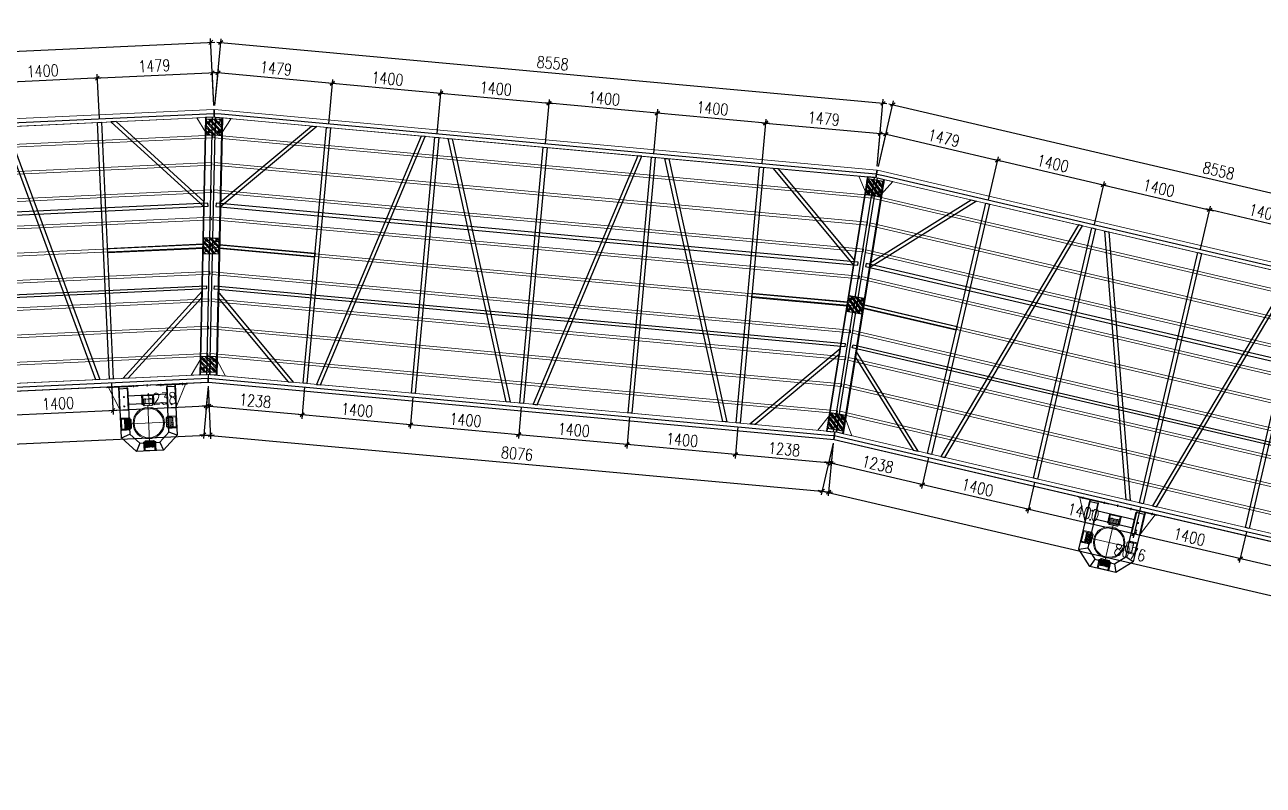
# Model space of a CAD drawing. Extents: x 15372 to 116961, y 24572 to 128109.
# Drawn here: x 58735 to 74675, y 94489 to 104269 of the extents above; entities that cross this region are included whole.
import ezdxf

# ---------------------------------------------------------------- set-up
doc = ezdxf.new("R2010")
doc.units = 0
doc.header["$LTSCALE"] = 1000
doc.header["$MEASUREMENT"] = 0
for name, pattern in [('CENTER', [2, 1.25, -0.25, 0.25, -0.25]), ('DASHED', [0.75, 0.5, -0.25]), ('HIDDEN', [0.375, 0.25, -0.125])]:
    doc.linetypes.add(name, pattern=pattern)
for name, color, linetype in [('主框型材', 4, 'Continuous'), ('卡槽', 242, 'Continuous'), ('标注', 9, 'Continuous'), ('连接端梁', 130, 'Continuous'), ('铝横梁', 220, 'Continuous')]:
    doc.layers.add(name, color=color, linetype=linetype)
for name, color, linetype, lineweight in [('加强板', 140, 'Continuous', 18), ('导框型材', 2, 'Continuous', 18), ('虚线', 8, 'Continuous', 0), ('轮子座', 7, 'Continuous', 9), ('铝主梁', 3, 'Continuous', 9), ('铝龙骨', 7, 'Continuous', 9)]:
    doc.layers.add(name, color=color, linetype=linetype, lineweight=lineweight)
doc.styles.add('HZTXT', font='txtw.shx', dxfattribs={"width": 0.8, "bigfont": 'hztxtw.shx'})
doc.dimstyles.new('DIM-50', dxfattribs={"dimscale": 50, "dimtxt": 3, "dimasz": 1, "dimexe": 1, "dimexo": 1, "dimgap": 1, "dimtad": 1, "dimdec": 1, "dimdsep": 46, "dimtxsty": 'HZTXT', "dimblk": 'OBLIQUE', "dimblk1": 'ARCHTICK', "dimblk2": 'OBLIQUE', "dimcen": 0, "dimdle": 1, "dimclrd": 9, "dimclre": 9, "dimclrt": 2, "dimadec": 1, "dimazin": 0, "dimtfac": 1, "dimtdec": 1, "dimtix": 1, "dimtmove": 2, "dimatfit": 3, "dimldrblk": 'OBLIQUE', "dimfxl": 15, "dimtolj": 1, "dimtzin": 0, "dimarcsym": 1})
pattern_1 = [(0, (1212.185, -561.11), (6.35, 12.7), [0, -12.7])]

# ---------------------------------------------------------------- blocks, each defined once
blk = doc.blocks.new('_Oblique')
at = {"color": 0, "linetype": 'ByBlock', "lineweight": -2}
blk.add_line((-0.5, -0.5), (0.5, 0.5), dxfattribs=at)
blk = doc.blocks.new('*D701')
at = {"layer": 'Defpoints', "color": 0, "transparency": 16777216}
for p in [(54684, 72100), (54684, 71530), (56084, 71530)]:
    blk.add_point(p, dxfattribs=at)
at = {"layer": '标注', "color": 9, "lineweight": -2, "transparency": 16777216}
for p, q in [((56134, 72100), (54634, 72100)), ((54684, 71580), (54684, 72150)), ((56084, 71580), (56084, 72150))]:
    blk.add_line(p, q, dxfattribs=at)
at = {"layer": '标注', "color": 9, "lineweight": -2, "transparency": 16777216, "xscale": 50, "yscale": 50, "zscale": 50, "rotation": 180}
blk.add_blockref('_Oblique', (54684, 72100), dxfattribs=at)
at = {"layer": '标注', "color": 9, "lineweight": -2, "transparency": 16777216, "xscale": 50, "yscale": 50, "zscale": 50}
blk.add_blockref('_Oblique', (56084, 72100), dxfattribs=at)
at = {"layer": '标注', "color": 2, "transparency": 16777216, "insert": (55384, 72225), "char_height": 150, "attachment_point": 5, "style": 'HZTXT'}
blk.add_mtext('\\A1;1400', dxfattribs=at)
blk = doc.blocks.new('_ArchTick')
at = {"color": 0, "linetype": 'ByBlock', "const_width": 0.4}
blk.add_lwpolyline([(-0.5, -0.5), (0.5, 0.5)], dxfattribs=at)
blk = doc.blocks.new('*D702')
at = {"layer": 'Defpoints', "color": 0, "transparency": 16777216}
for p in [(53284, 72100), (53284, 71530), (54684, 71530)]:
    blk.add_point(p, dxfattribs=at)
at = {"layer": '标注', "color": 9, "lineweight": -2, "transparency": 16777216}
for p, q in [((54734, 72100), (53234, 72100)), ((53284, 71580), (53284, 72150)), ((54684, 71580), (54684, 72150))]:
    blk.add_line(p, q, dxfattribs=at)
at = {"layer": '标注', "color": 9, "lineweight": -2, "transparency": 16777216, "xscale": 50, "yscale": 50, "zscale": 50, "rotation": 180}
blk.add_blockref('_Oblique', (53284, 72100), dxfattribs=at)
at = {"layer": '标注', "color": 9, "lineweight": -2, "transparency": 16777216, "xscale": 50, "yscale": 50, "zscale": 50}
blk.add_blockref('_Oblique', (54684, 72100), dxfattribs=at)
at = {"layer": '标注', "color": 2, "transparency": 16777216, "insert": (53984, 72225), "char_height": 150, "attachment_point": 5, "style": 'HZTXT'}
blk.add_mtext('\\A1;1400', dxfattribs=at)
blk = doc.blocks.new('*D703')
at = {"layer": 'Defpoints', "color": 0, "transparency": 16777216}
for p in [(57563, 72492), (49005, 71628), (57563, 71628)]:
    blk.add_point(p, dxfattribs=at)
at = {"layer": '标注', "color": 9, "lineweight": -2, "transparency": 16777216}
for p, q in [((49005, 71678), (49005, 72542)), ((57563, 71678), (57563, 72542)), ((48955, 72492), (57613, 72492))]:
    blk.add_line(p, q, dxfattribs=at)
at = {"layer": '标注', "color": 9, "lineweight": -2, "transparency": 16777216, "xscale": 50, "yscale": 50, "zscale": 50, "rotation": 180}
blk.add_blockref('_Oblique', (49005, 72492), dxfattribs=at)
at = {"layer": '标注', "color": 9, "lineweight": -2, "transparency": 16777216, "xscale": 50, "yscale": 50, "zscale": 50}
blk.add_blockref('_Oblique', (57563, 72492), dxfattribs=at)
at = {"layer": '标注', "color": 2, "transparency": 16777216, "insert": (53284, 72617), "char_height": 150, "attachment_point": 5, "style": 'HZTXT'}
blk.add_mtext('\\A1;8558', dxfattribs=at)
blk = doc.blocks.new('*D704')
at = {"layer": 'Defpoints', "color": 0, "transparency": 16777216}
for p in [(57563, 72100), (57563, 71628), (56084, 71530)]:
    blk.add_point(p, dxfattribs=at)
at = {"layer": '标注', "color": 9, "lineweight": -2, "transparency": 16777216}
for p, q in [((56034, 72100), (57613, 72100)), ((56084, 71580), (56084, 72150)), ((57563, 71678), (57563, 72150))]:
    blk.add_line(p, q, dxfattribs=at)
at = {"layer": '标注', "color": 9, "lineweight": -2, "transparency": 16777216, "xscale": 50, "yscale": 50, "zscale": 50, "rotation": 180}
blk.add_blockref('_Oblique', (56084, 72100), dxfattribs=at)
at = {"layer": '标注', "color": 9, "lineweight": -2, "transparency": 16777216, "xscale": 50, "yscale": 50, "zscale": 50}
blk.add_blockref('_Oblique', (57563, 72100), dxfattribs=at)
at = {"layer": '标注', "color": 2, "transparency": 16777216, "insert": (56823, 72225), "char_height": 150, "attachment_point": 5, "style": 'HZTXT'}
blk.add_mtext('\\A1;1479', dxfattribs=at)
blk = doc.blocks.new('*D705')
at = {"layer": 'Defpoints', "color": 0, "transparency": 16777216}
for p in [(49246, 68128), (57322, 68128), (57322, 67449)]:
    blk.add_point(p, dxfattribs=at)
at = {"layer": '标注', "color": 9, "lineweight": -2, "transparency": 16777216}
for p, q in [((49246, 68078), (49246, 67399)), ((57322, 68078), (57322, 67399)), ((49196, 67449), (57372, 67449))]:
    blk.add_line(p, q, dxfattribs=at)
at = {"layer": '标注', "color": 9, "lineweight": -2, "transparency": 16777216, "xscale": 50, "yscale": 50, "zscale": 50}
for p, rotation in [((49246, 67449), 180.0003109579486), ((57322, 67449), 0.0003109579486354188)]:
    blk.add_blockref('_Oblique', p, dxfattribs=dict(at, rotation=rotation))
at = {"layer": '标注', "color": 2, "transparency": 16777216, "insert": (53284, 67574), "char_height": 150, "attachment_point": 5, "rotation": 0.0003, "style": 'HZTXT'}
blk.add_mtext('\\A1;8076', dxfattribs=at)
blk = doc.blocks.new('*D706')
at = {"layer": 'Defpoints', "color": 0, "transparency": 16777216}
for p in [(50484, 72100), (50484, 71530), (51884, 71530)]:
    blk.add_point(p, dxfattribs=at)
at = {"layer": '标注', "color": 9, "lineweight": -2, "transparency": 16777216}
for p, q in [((51934, 72100), (50434, 72100)), ((50484, 71580), (50484, 72150)), ((51884, 71580), (51884, 72150))]:
    blk.add_line(p, q, dxfattribs=at)
at = {"layer": '标注', "color": 9, "lineweight": -2, "transparency": 16777216, "xscale": 50, "yscale": 50, "zscale": 50, "rotation": 180}
blk.add_blockref('_Oblique', (50484, 72100), dxfattribs=at)
at = {"layer": '标注', "color": 9, "lineweight": -2, "transparency": 16777216, "xscale": 50, "yscale": 50, "zscale": 50}
blk.add_blockref('_Oblique', (51884, 72100), dxfattribs=at)
at = {"layer": '标注', "color": 2, "transparency": 16777216, "insert": (51184, 72225), "char_height": 150, "attachment_point": 5, "style": 'HZTXT'}
blk.add_mtext('\\A1;1400', dxfattribs=at)
blk = doc.blocks.new('*D707')
at = {"layer": 'Defpoints', "color": 0, "transparency": 16777216}
for p in [(49005, 72100), (49005, 71628), (50484, 71530)]:
    blk.add_point(p, dxfattribs=at)
at = {"layer": '标注', "color": 9, "lineweight": -2, "transparency": 16777216}
for p, q in [((50534, 72100), (48955, 72100)), ((49005, 71678), (49005, 72150)), ((50484, 71580), (50484, 72150))]:
    blk.add_line(p, q, dxfattribs=at)
at = {"layer": '标注', "color": 9, "lineweight": -2, "transparency": 16777216, "xscale": 50, "yscale": 50, "zscale": 50, "rotation": 180}
blk.add_blockref('_Oblique', (49005, 72100), dxfattribs=at)
at = {"layer": '标注', "color": 9, "lineweight": -2, "transparency": 16777216, "xscale": 50, "yscale": 50, "zscale": 50}
blk.add_blockref('_Oblique', (50484, 72100), dxfattribs=at)
at = {"layer": '标注', "color": 2, "transparency": 16777216, "insert": (49744, 72225), "char_height": 150, "attachment_point": 5, "style": 'HZTXT'}
blk.add_mtext('\\A1;1479', dxfattribs=at)
blk = doc.blocks.new('*D708')
at = {"layer": 'Defpoints', "color": 0, "transparency": 16777216}
for p in [(53284, 72100), (51884, 71530), (53284, 71530)]:
    blk.add_point(p, dxfattribs=at)
at = {"layer": '标注', "color": 9, "lineweight": -2, "transparency": 16777216}
for p, q in [((51834, 72100), (53334, 72100)), ((51884, 71580), (51884, 72150)), ((53284, 71580), (53284, 72150))]:
    blk.add_line(p, q, dxfattribs=at)
at = {"layer": '标注', "color": 9, "lineweight": -2, "transparency": 16777216, "xscale": 50, "yscale": 50, "zscale": 50, "rotation": 180}
blk.add_blockref('_Oblique', (51884, 72100), dxfattribs=at)
at = {"layer": '标注', "color": 9, "lineweight": -2, "transparency": 16777216, "xscale": 50, "yscale": 50, "zscale": 50}
blk.add_blockref('_Oblique', (53284, 72100), dxfattribs=at)
at = {"layer": '标注', "color": 2, "transparency": 16777216, "insert": (52584, 72225), "char_height": 150, "attachment_point": 5, "style": 'HZTXT'}
blk.add_mtext('\\A1;1400', dxfattribs=at)
blk = doc.blocks.new('*D709')
at = {"layer": 'Defpoints', "color": 0, "transparency": 16777216}
for p in [(56084, 68226), (57322, 68128), (56084, 67819)]:
    blk.add_point(p, dxfattribs=at)
at = {"layer": '标注', "color": 9, "lineweight": -2, "transparency": 16777216}
for p, q in [((56084, 68176), (56084, 67769)), ((57322, 68078), (57322, 67769)), ((57372, 67819), (56034, 67819))]:
    blk.add_line(p, q, dxfattribs=at)
at = {"layer": '标注', "color": 9, "lineweight": -2, "transparency": 16777216, "xscale": 50, "yscale": 50, "zscale": 50, "rotation": 180}
blk.add_blockref('_Oblique', (56084, 67819), dxfattribs=at)
at = {"layer": '标注', "color": 9, "lineweight": -2, "transparency": 16777216, "xscale": 50, "yscale": 50, "zscale": 50}
blk.add_blockref('_Oblique', (57322, 67819), dxfattribs=at)
at = {"layer": '标注', "color": 2, "transparency": 16777216, "insert": (56703, 67944), "char_height": 150, "attachment_point": 5, "style": 'HZTXT'}
blk.add_mtext('\\A1;1238', dxfattribs=at)
blk = doc.blocks.new('*D710')
at = {"layer": 'Defpoints', "color": 0, "transparency": 16777216}
for p in [(54684, 68226), (56084, 68226), (54684, 67819)]:
    blk.add_point(p, dxfattribs=at)
at = {"layer": '标注', "color": 9, "lineweight": -2, "transparency": 16777216}
for p, q in [((54684, 68176), (54684, 67769)), ((56084, 68176), (56084, 67769)), ((56134, 67819), (54634, 67819))]:
    blk.add_line(p, q, dxfattribs=at)
at = {"layer": '标注', "color": 9, "lineweight": -2, "transparency": 16777216, "xscale": 50, "yscale": 50, "zscale": 50, "rotation": 180}
blk.add_blockref('_Oblique', (54684, 67819), dxfattribs=at)
at = {"layer": '标注', "color": 9, "lineweight": -2, "transparency": 16777216, "xscale": 50, "yscale": 50, "zscale": 50}
blk.add_blockref('_Oblique', (56084, 67819), dxfattribs=at)
at = {"layer": '标注', "color": 2, "transparency": 16777216, "insert": (55384, 67944), "char_height": 150, "attachment_point": 5, "style": 'HZTXT'}
blk.add_mtext('\\A1;1400', dxfattribs=at)
blk = doc.blocks.new('*D711')
at = {"layer": 'Defpoints', "color": 0, "transparency": 16777216}
for p in [(53284, 68226), (54684, 68226), (53284, 67819)]:
    blk.add_point(p, dxfattribs=at)
at = {"layer": '标注', "color": 9, "lineweight": -2, "transparency": 16777216}
for p, q in [((53284, 68176), (53284, 67769)), ((54684, 68176), (54684, 67769)), ((54734, 67819), (53234, 67819))]:
    blk.add_line(p, q, dxfattribs=at)
at = {"layer": '标注', "color": 9, "lineweight": -2, "transparency": 16777216, "xscale": 50, "yscale": 50, "zscale": 50, "rotation": 180}
blk.add_blockref('_Oblique', (53284, 67819), dxfattribs=at)
at = {"layer": '标注', "color": 9, "lineweight": -2, "transparency": 16777216, "xscale": 50, "yscale": 50, "zscale": 50}
blk.add_blockref('_Oblique', (54684, 67819), dxfattribs=at)
at = {"layer": '标注', "color": 2, "transparency": 16777216, "insert": (53984, 67944), "char_height": 150, "attachment_point": 5, "style": 'HZTXT'}
blk.add_mtext('\\A1;1400', dxfattribs=at)
blk = doc.blocks.new('*D712')
at = {"layer": 'Defpoints', "color": 0, "transparency": 16777216}
for p in [(51884, 68226), (53284, 68226), (51884, 67819)]:
    blk.add_point(p, dxfattribs=at)
at = {"layer": '标注', "color": 9, "lineweight": -2, "transparency": 16777216}
for p, q in [((51884, 68176), (51884, 67769)), ((53284, 68176), (53284, 67769)), ((53334, 67819), (51834, 67819))]:
    blk.add_line(p, q, dxfattribs=at)
at = {"layer": '标注', "color": 9, "lineweight": -2, "transparency": 16777216, "xscale": 50, "yscale": 50, "zscale": 50, "rotation": 180}
blk.add_blockref('_Oblique', (51884, 67819), dxfattribs=at)
at = {"layer": '标注', "color": 9, "lineweight": -2, "transparency": 16777216, "xscale": 50, "yscale": 50, "zscale": 50}
blk.add_blockref('_Oblique', (53284, 67819), dxfattribs=at)
at = {"layer": '标注', "color": 2, "transparency": 16777216, "insert": (52584, 67944), "char_height": 150, "attachment_point": 5, "style": 'HZTXT'}
blk.add_mtext('\\A1;1400', dxfattribs=at)
blk = doc.blocks.new('*D713')
at = {"layer": 'Defpoints', "color": 0, "transparency": 16777216}
for p in [(50484, 68226), (51884, 68226), (50484, 67819)]:
    blk.add_point(p, dxfattribs=at)
at = {"layer": '标注', "color": 9, "lineweight": -2, "transparency": 16777216}
for p, q in [((50484, 68176), (50484, 67769)), ((51884, 68176), (51884, 67769)), ((51934, 67819), (50434, 67819))]:
    blk.add_line(p, q, dxfattribs=at)
at = {"layer": '标注', "color": 9, "lineweight": -2, "transparency": 16777216, "xscale": 50, "yscale": 50, "zscale": 50, "rotation": 180}
blk.add_blockref('_Oblique', (50484, 67819), dxfattribs=at)
at = {"layer": '标注', "color": 9, "lineweight": -2, "transparency": 16777216, "xscale": 50, "yscale": 50, "zscale": 50}
blk.add_blockref('_Oblique', (51884, 67819), dxfattribs=at)
at = {"layer": '标注', "color": 2, "transparency": 16777216, "insert": (51184, 67944), "char_height": 150, "attachment_point": 5, "style": 'HZTXT'}
blk.add_mtext('\\A1;1400', dxfattribs=at)
blk = doc.blocks.new('*D714')
at = {"layer": 'Defpoints', "color": 0, "transparency": 16777216}
for p in [(50484, 68226), (49246, 68128), (49246, 67819)]:
    blk.add_point(p, dxfattribs=at)
at = {"layer": '标注', "color": 9, "lineweight": -2, "transparency": 16777216}
for p, q in [((49246, 68078), (49246, 67769)), ((50484, 68176), (50484, 67769)), ((50534, 67819), (49196, 67819))]:
    blk.add_line(p, q, dxfattribs=at)
at = {"layer": '标注', "color": 9, "lineweight": -2, "transparency": 16777216, "xscale": 50, "yscale": 50, "zscale": 50, "rotation": 180}
blk.add_blockref('_Oblique', (49246, 67819), dxfattribs=at)
at = {"layer": '标注', "color": 9, "lineweight": -2, "transparency": 16777216, "xscale": 50, "yscale": 50, "zscale": 50}
blk.add_blockref('_Oblique', (50484, 67819), dxfattribs=at)
at = {"layer": '标注', "color": 2, "transparency": 16777216, "insert": (49865, 67944), "char_height": 150, "attachment_point": 5, "style": 'HZTXT'}
blk.add_mtext('\\A1;1238', dxfattribs=at)
blk = doc.blocks.new('橡胶块200x200x60')
h = blk.add_hatch()
h.set_pattern_fill('ANSI32', color=256, scale=10)
h.set_pattern_definition([(45, (0, 0), (-33.67596, 33.67596), []), (45, (22.45, 0), (-33.67596, 33.67596), [])])
h.paths.add_polyline_path([(25488, 88551), (25688, 88551), (25688, 88751), (25488, 88751)])
blk.add_lwpolyline([(25488, 88551), (25688, 88551), (25688, 88751), (25488, 88751)], close=True)
for points in [[(25513, 88716), (25533, 88716)], [(25523, 88726), (25523, 88706)], [(25663, 88716), (25643, 88716)], [(25653, 88726), (25653, 88706)], [(25513, 88586), (25533, 88586)], [(25523, 88576), (25523, 88596)], [(25663, 88586), (25643, 88586)], [(25653, 88576), (25653, 88596)]]:
    blk.add_lwpolyline(points)
for centre, radius in [((25523, 88716), 10), ((25523, 88716), 8), ((25653, 88716), 10), ((25653, 88716), 8), ((25523, 88586), 10), ((25523, 88586), 8), ((25653, 88586), 10), ((25653, 88586), 8)]:
    blk.add_circle(centre, radius)
blk = doc.blocks.new('*U608')
h = blk.add_hatch()
h.set_pattern_fill('DOTS', color=256, scale=8)
h.set_pattern_definition(pattern_1)
h.paths.add_polyline_path([(64, 50, 0.4142135624), (54, 60), (-11, 60, 0.4142135624), (-21, 50), (-21, -50, 0.4142135624), (-11, -60), (54, -60, 0.4142135624), (64, -50)])
at = {"layer": '导框型材', "color": 0, "linetype": 'Continuous'}
for p, q in [((-64, 63.508929), (-64, 75.5)), ((-64, 75.5), (-63.389317, 75.5)), ((-64, -63.50893), (-64, 63.508929)), ((-7.891644, 75.5), (-63.389317, 75.5)), ((-63.389317, 75.5), (-63.389317, 64.5)), ((-63.389317, 64.5), (-7.891644, 64.5)), ((-62, 77.5), (-6.502327, 77.5)), ((-62, 62.5), (-62, -62.5)), ((-6.502327, 62.5), (-62, 62.5)), ((-2.965328, 75.5), (-7.891644, 75.5)), ((-7.891644, 75.5), (-7.891644, 64.5)), ((-7.891644, 64.5), (-2.965328, 64.5)), ((-6.502327, 77.5), (-1.08338, 77.5)), ((-1.08338, 62.5), (-6.502327, 62.5)), ((47.5, 75.5), (-2.965328, 75.5)), ((-2.965328, 64.5), (-2.965328, 75.5)), ((47.5, 64.5), (-2.965328, 64.5)), ((-1.08338, 77.5), (45.5, 77.5)), ((45.5, 62.5), (-1.08338, 62.5)), ((31, 62.498484), (31, 60)), ((47.5, 64.5), (47.5, 75.5)), ((-64, -63.78066), (-64, -63.500287)), ((-64, -75.5), (-64, -63.78066)), ((-64, -75.5), (-63.389317, -75.5)), ((-63.389317, -64.5), (-63.389317, -75.5)), ((-7.891644, -64.5), (-63.389317, -64.5)), ((-63.389317, -75.5), (-7.891644, -75.5)), ((-62, -62.5), (-6.502327, -62.5)), ((-6.502327, -77.5), (-62, -77.5)), ((-2.965328, -64.5), (-7.891644, -64.5)), ((-7.891644, -75.5), (-7.891644, -64.5)), ((-7.891644, -75.5), (-2.965328, -75.5)), ((-6.502327, -62.5), (-1.08338, -62.5)), ((-1.08338, -77.5), (-6.502327, -77.5)), ((47.5, -64.5), (-2.965328, -64.5)), ((-2.965328, -64.5), (-2.965328, -75.5)), ((47.5, -75.5), (-2.965328, -75.5)), ((-1.08338, -62.5), (45.5, -62.5)), ((45.5, -77.5), (-1.08338, -77.5)), ((31, -60), (31, -62.498484)), ((47.5, -75.5), (47.5, -64.5))]:
    blk.add_line(p, q, dxfattribs=at)
at = {"layer": '导框型材', "color": 1, "linetype": 'CENTER', "ltscale": 0.28}
for p, q in [((-18.5, 35), (-14.5, 35)), ((-16.5, 37), (-16.5, 33)), ((-18.5, -35), (-14.5, -35)), ((-16.5, -37), (-16.5, -33))]:
    blk.add_line(p, q, dxfattribs=at)
at = {"layer": '导框型材', "color": 1, "linetype": 'CENTER', "ltscale": 0.404352}
for p, q in [((-18.5, 0), (-14.5, 0)), ((-16.5, -2), (-16.5, 2))]:
    blk.add_line(p, q, dxfattribs=at)
at = {"layer": '导框型材', "color": 1, "linetype": 'CENTER', "ltscale": 0.1}
for p, q in [((18.75, 70), (24.25, 70)), ((21.5, 67.25), (21.5, 72.75)), ((18.75, -70), (24.25, -70)), ((21.5, -72.75), (21.5, -67.25))]:
    blk.add_line(p, q, dxfattribs=at)
at = {"layer": '导框型材', "color": 0}
blk.add_lwpolyline([(-11, 60), (54, 60, -0.4142135624), (64, 50), (64, -50, -0.4142135624), (54, -60), (-11, -60, -0.4142135624), (-21, -50), (-21, 50, -0.4142135624)], format="xyb", close=True, dxfattribs=at)
for centre in [(21.5, 70), (21.5, -70)]:
    blk.add_circle(centre, 2.5, dxfattribs=at)
at = {"layer": '导框型材', "color": 0, "linetype": 'Continuous', "extrusion": (0, 0, -1)}
for centre, start, end in [((62, 75.5), 0, 90), ((62, 64.5), 270, 0), ((62, -64.5), 0, 90), ((62, -75.5), 270, 0)]:
    blk.add_arc(centre, 2, start, end, dxfattribs=at)
at = {"layer": '导框型材', "color": 0, "linetype": 'Continuous', "extrusion": (1.22461e-16, 0, -1)}
blk.add_arc((16.5, 35), 7, 310.0052008841, 49.9947991159, dxfattribs=at)
at = {"layer": '导框型材', "color": 0, "linetype": 'Continuous'}
for centre, radius, start, end in [((45.5, 75.5), 2, 0, 90), ((45.5, 64.5), 2, 270, 0), ((-16.5, -35), 7, 130.0052008841, 229.9947991159), ((45.5, -64.5), 2, 0, 90), ((45.5, -75.5), 2, 270, 0)]:
    blk.add_arc(centre, radius, start, end, dxfattribs=at)
for centre, major_axis, ratio, start_param, end_param in [((-62, 75.5), (0, 2), 0.694658, 0, 1.5707963268), ((-6.502327, 75.5), (0, -2), 0.694658, 3.1415926536, 4.7123889804), ((-6.502327, 64.5), (0, 2), 0.694658, 1.5707963268, 3.1415926536), ((-1.08338, 75.5), (0, -2), 0.940974, 3.1415926536, 4.7123889804), ((-1.08338, 64.5), (0, 2), 0.940974, 1.5707963268, 3.1415926536), ((-62, -75.5), (0, 2), 0.694658, 1.5707963268, 3.1415926536), ((-6.502327, -64.5), (0, 2), 0.694658, 0, 1.5707963268), ((-6.502327, -75.5), (0, 2), 0.694658, 1.5707963268, 3.1415926536), ((-1.08338, -64.5), (0, 2), 0.940974, 0, 1.5707963268), ((-1.08338, -75.5), (0, 2), 0.940974, 1.5707963268, 3.1415926536)]:
    blk.add_ellipse(centre, major_axis=major_axis, ratio=ratio, start_param=start_param, end_param=end_param, dxfattribs=at)
at = {"layer": '导框型材', "color": 0, "linetype": 'Continuous', "extrusion": (0, 0, -1)}
for centre, start_param, end_param in [((-62, 64.5), 0, 1.5707963268), ((-62, -64.5), 1.5707963268, 3.1415926536)]:
    blk.add_ellipse(centre, major_axis=(0, -2), ratio=0.694658, start_param=start_param, end_param=end_param, dxfattribs=at)
blk = doc.blocks.new('*U604')
at = {"layer": '轮子座', "color": 0, "linetype": 'ByBlock', "lineweight": -2, "transparency": 16777216}
blk.add_blockref('*U608', (0, 0), dxfattribs=at)
blk = doc.blocks.new('*U605')
h = blk.add_hatch()
h.set_pattern_fill('DOTS', color=256, scale=8)
h.set_pattern_definition(pattern_1)
h.paths.add_polyline_path([(64, 50, 0.4142135624), (54, 60), (-11, 60, 0.4142135624), (-21, 50), (-21, -50, 0.4142135624), (-11, -60), (54, -60, 0.4142135624), (64, -50)])
at = {"layer": '导框型材', "color": 0, "linetype": 'Continuous'}
for p, q in [((-64, 63.508929), (-64, 75.5)), ((-64, 75.5), (-63.389317, 75.5)), ((-64, -63.50893), (-64, 63.508929)), ((-7.891644, 75.5), (-63.389317, 75.5)), ((-63.389317, 75.5), (-63.389317, 64.5)), ((-63.389317, 64.5), (-7.891644, 64.5)), ((-62, 77.5), (-6.502327, 77.5)), ((-62, 62.5), (-62, -62.5)), ((-6.502327, 62.5), (-62, 62.5)), ((-2.965328, 75.5), (-7.891644, 75.5)), ((-7.891644, 75.5), (-7.891644, 64.5)), ((-7.891644, 64.5), (-2.965328, 64.5)), ((-6.502327, 77.5), (-1.08338, 77.5)), ((-1.08338, 62.5), (-6.502327, 62.5)), ((47.5, 75.5), (-2.965328, 75.5)), ((-2.965328, 64.5), (-2.965328, 75.5)), ((47.5, 64.5), (-2.965328, 64.5)), ((-1.08338, 77.5), (45.5, 77.5)), ((45.5, 62.5), (-1.08338, 62.5)), ((31, 62.498484), (31, 60)), ((47.5, 64.5), (47.5, 75.5)), ((-64, -63.78066), (-64, -63.500287)), ((-64, -75.5), (-64, -63.78066)), ((-64, -75.5), (-63.389317, -75.5)), ((-63.389317, -64.5), (-63.389317, -75.5)), ((-7.891644, -64.5), (-63.389317, -64.5)), ((-63.389317, -75.5), (-7.891644, -75.5)), ((-62, -62.5), (-6.502327, -62.5)), ((-6.502327, -77.5), (-62, -77.5)), ((-2.965328, -64.5), (-7.891644, -64.5)), ((-7.891644, -75.5), (-7.891644, -64.5)), ((-7.891644, -75.5), (-2.965328, -75.5)), ((-6.502327, -62.5), (-1.08338, -62.5)), ((-1.08338, -77.5), (-6.502327, -77.5)), ((47.5, -64.5), (-2.965328, -64.5)), ((-2.965328, -64.5), (-2.965328, -75.5)), ((47.5, -75.5), (-2.965328, -75.5)), ((-1.08338, -62.5), (45.5, -62.5)), ((45.5, -77.5), (-1.08338, -77.5)), ((31, -60), (31, -62.498484)), ((47.5, -75.5), (47.5, -64.5))]:
    blk.add_line(p, q, dxfattribs=at)
at = {"layer": '导框型材', "color": 1, "linetype": 'CENTER', "ltscale": 0.28}
for p, q in [((-18.5, 35), (-14.5, 35)), ((-16.5, 37), (-16.5, 33)), ((-18.5, -35), (-14.5, -35)), ((-16.5, -37), (-16.5, -33))]:
    blk.add_line(p, q, dxfattribs=at)
at = {"layer": '导框型材', "color": 1, "linetype": 'CENTER', "ltscale": 0.404352}
for p, q in [((-18.5, 0), (-14.5, 0)), ((-16.5, -2), (-16.5, 2))]:
    blk.add_line(p, q, dxfattribs=at)
at = {"layer": '导框型材', "color": 1, "linetype": 'CENTER', "ltscale": 0.1}
for p, q in [((18.75, 70), (24.25, 70)), ((21.5, 67.25), (21.5, 72.75)), ((18.75, -70), (24.25, -70)), ((21.5, -72.75), (21.5, -67.25))]:
    blk.add_line(p, q, dxfattribs=at)
at = {"layer": '导框型材', "color": 0}
blk.add_lwpolyline([(-11, 60), (54, 60, -0.4142135624), (64, 50), (64, -50, -0.4142135624), (54, -60), (-11, -60, -0.4142135624), (-21, -50), (-21, 50, -0.4142135624)], format="xyb", close=True, dxfattribs=at)
for centre in [(21.5, 70), (21.5, -70)]:
    blk.add_circle(centre, 2.5, dxfattribs=at)
at = {"layer": '导框型材', "color": 0, "linetype": 'Continuous', "extrusion": (0, 0, -1)}
for centre, start, end in [((62, 75.5), 0, 90), ((62, 64.5), 270, 0), ((62, -64.5), 0, 90), ((62, -75.5), 270, 0)]:
    blk.add_arc(centre, 2, start, end, dxfattribs=at)
at = {"layer": '导框型材', "color": 0, "linetype": 'Continuous', "extrusion": (1.22461e-16, 0, -1)}
blk.add_arc((16.5, 35), 7, 310.0052008841, 49.9947991159, dxfattribs=at)
at = {"layer": '导框型材', "color": 0, "linetype": 'Continuous'}
for centre, radius, start, end in [((45.5, 75.5), 2, 0, 90), ((45.5, 64.5), 2, 270, 0), ((-16.5, -35), 7, 130.0052008841, 229.9947991159), ((45.5, -64.5), 2, 0, 90), ((45.5, -75.5), 2, 270, 0)]:
    blk.add_arc(centre, radius, start, end, dxfattribs=at)
for centre, major_axis, ratio, start_param, end_param in [((-62, 75.5), (0, 2), 0.694658, 0, 1.5707963268), ((-6.502327, 75.5), (0, -2), 0.694658, 3.1415926536, 4.7123889804), ((-6.502327, 64.5), (0, 2), 0.694658, 1.5707963268, 3.1415926536), ((-1.08338, 75.5), (0, -2), 0.940974, 3.1415926536, 4.7123889804), ((-1.08338, 64.5), (0, 2), 0.940974, 1.5707963268, 3.1415926536), ((-62, -75.5), (0, 2), 0.694658, 1.5707963268, 3.1415926536), ((-6.502327, -64.5), (0, 2), 0.694658, 0, 1.5707963268), ((-6.502327, -75.5), (0, 2), 0.694658, 1.5707963268, 3.1415926536), ((-1.08338, -64.5), (0, 2), 0.940974, 0, 1.5707963268), ((-1.08338, -75.5), (0, 2), 0.940974, 1.5707963268, 3.1415926536)]:
    blk.add_ellipse(centre, major_axis=major_axis, ratio=ratio, start_param=start_param, end_param=end_param, dxfattribs=at)
at = {"layer": '导框型材', "color": 0, "linetype": 'Continuous', "extrusion": (0, 0, -1)}
for centre, start_param, end_param in [((-62, 64.5), 0, 1.5707963268), ((-62, -64.5), 1.5707963268, 3.1415926536)]:
    blk.add_ellipse(centre, major_axis=(0, -2), ratio=0.694658, start_param=start_param, end_param=end_param, dxfattribs=at)
blk = doc.blocks.new('*U606')
at = {"layer": '轮子座', "color": 0, "linetype": 'ByBlock', "lineweight": -2, "transparency": 16777216}
blk.add_blockref('*U605', (0, 0), dxfattribs=at)
blk = doc.blocks.new('*U607')
h = blk.add_hatch()
h.set_pattern_fill('DOTS', color=256, scale=8)
h.set_pattern_definition(pattern_1)
h.paths.add_polyline_path([(64, 50, 0.4142135624), (54, 60), (-11, 60, 0.4142135624), (-21, 50), (-21, -50, 0.4142135624), (-11, -60), (54, -60, 0.4142135624), (64, -50)])
at = {"layer": '导框型材', "color": 0, "linetype": 'Continuous'}
for p, q in [((-64, 63.508929), (-64, 75.5)), ((-64, 75.5), (-63.389317, 75.5)), ((-64, -63.50893), (-64, 63.508929)), ((-7.891644, 75.5), (-63.389317, 75.5)), ((-63.389317, 75.5), (-63.389317, 64.5)), ((-63.389317, 64.5), (-7.891644, 64.5)), ((-62, 77.5), (-6.502327, 77.5)), ((-62, 62.5), (-62, -62.5)), ((-6.502327, 62.5), (-62, 62.5)), ((-2.965328, 75.5), (-7.891644, 75.5)), ((-7.891644, 75.5), (-7.891644, 64.5)), ((-7.891644, 64.5), (-2.965328, 64.5)), ((-6.502327, 77.5), (-1.08338, 77.5)), ((-1.08338, 62.5), (-6.502327, 62.5)), ((47.5, 75.5), (-2.965328, 75.5)), ((-2.965328, 64.5), (-2.965328, 75.5)), ((47.5, 64.5), (-2.965328, 64.5)), ((-1.08338, 77.5), (45.5, 77.5)), ((45.5, 62.5), (-1.08338, 62.5)), ((31, 62.498484), (31, 60)), ((47.5, 64.5), (47.5, 75.5)), ((-64, -63.78066), (-64, -63.500287)), ((-64, -75.5), (-64, -63.78066)), ((-64, -75.5), (-63.389317, -75.5)), ((-63.389317, -64.5), (-63.389317, -75.5)), ((-7.891644, -64.5), (-63.389317, -64.5)), ((-63.389317, -75.5), (-7.891644, -75.5)), ((-62, -62.5), (-6.502327, -62.5)), ((-6.502327, -77.5), (-62, -77.5)), ((-2.965328, -64.5), (-7.891644, -64.5)), ((-7.891644, -75.5), (-7.891644, -64.5)), ((-7.891644, -75.5), (-2.965328, -75.5)), ((-6.502327, -62.5), (-1.08338, -62.5)), ((-1.08338, -77.5), (-6.502327, -77.5)), ((47.5, -64.5), (-2.965328, -64.5)), ((-2.965328, -64.5), (-2.965328, -75.5)), ((47.5, -75.5), (-2.965328, -75.5)), ((-1.08338, -62.5), (45.5, -62.5)), ((45.5, -77.5), (-1.08338, -77.5)), ((31, -60), (31, -62.498484)), ((47.5, -75.5), (47.5, -64.5))]:
    blk.add_line(p, q, dxfattribs=at)
at = {"layer": '导框型材', "color": 1, "linetype": 'CENTER', "ltscale": 0.28}
for p, q in [((-18.5, 35), (-14.5, 35)), ((-16.5, 37), (-16.5, 33)), ((-18.5, -35), (-14.5, -35)), ((-16.5, -37), (-16.5, -33))]:
    blk.add_line(p, q, dxfattribs=at)
at = {"layer": '导框型材', "color": 1, "linetype": 'CENTER', "ltscale": 0.404352}
for p, q in [((-18.5, 0), (-14.5, 0)), ((-16.5, -2), (-16.5, 2))]:
    blk.add_line(p, q, dxfattribs=at)
at = {"layer": '导框型材', "color": 1, "linetype": 'CENTER', "ltscale": 0.1}
for p, q in [((18.75, 70), (24.25, 70)), ((21.5, 67.25), (21.5, 72.75)), ((18.75, -70), (24.25, -70)), ((21.5, -72.75), (21.5, -67.25))]:
    blk.add_line(p, q, dxfattribs=at)
at = {"layer": '导框型材', "color": 0}
blk.add_lwpolyline([(-11, 60), (54, 60, -0.4142135624), (64, 50), (64, -50, -0.4142135624), (54, -60), (-11, -60, -0.4142135624), (-21, -50), (-21, 50, -0.4142135624)], format="xyb", close=True, dxfattribs=at)
for centre in [(21.5, 70), (21.5, -70)]:
    blk.add_circle(centre, 2.5, dxfattribs=at)
at = {"layer": '导框型材', "color": 0, "linetype": 'Continuous', "extrusion": (0, 0, -1)}
for centre, start, end in [((62, 75.5), 0, 90), ((62, 64.5), 270, 0), ((62, -64.5), 0, 90), ((62, -75.5), 270, 0)]:
    blk.add_arc(centre, 2, start, end, dxfattribs=at)
at = {"layer": '导框型材', "color": 0, "linetype": 'Continuous', "extrusion": (1.22461e-16, 0, -1)}
blk.add_arc((16.5, 35), 7, 310.0052008841, 49.9947991159, dxfattribs=at)
at = {"layer": '导框型材', "color": 0, "linetype": 'Continuous'}
for centre, radius, start, end in [((45.5, 75.5), 2, 0, 90), ((45.5, 64.5), 2, 270, 0), ((-16.5, -35), 7, 130.0052008841, 229.9947991159), ((45.5, -64.5), 2, 0, 90), ((45.5, -75.5), 2, 270, 0)]:
    blk.add_arc(centre, radius, start, end, dxfattribs=at)
for centre, major_axis, ratio, start_param, end_param in [((-62, 75.5), (0, 2), 0.694658, 0, 1.5707963268), ((-6.502327, 75.5), (0, -2), 0.694658, 3.1415926536, 4.7123889804), ((-6.502327, 64.5), (0, 2), 0.694658, 1.5707963268, 3.1415926536), ((-1.08338, 75.5), (0, -2), 0.940974, 3.1415926536, 4.7123889804), ((-1.08338, 64.5), (0, 2), 0.940974, 1.5707963268, 3.1415926536), ((-62, -75.5), (0, 2), 0.694658, 1.5707963268, 3.1415926536), ((-6.502327, -64.5), (0, 2), 0.694658, 0, 1.5707963268), ((-6.502327, -75.5), (0, 2), 0.694658, 1.5707963268, 3.1415926536), ((-1.08338, -64.5), (0, 2), 0.940974, 0, 1.5707963268), ((-1.08338, -75.5), (0, 2), 0.940974, 1.5707963268, 3.1415926536)]:
    blk.add_ellipse(centre, major_axis=major_axis, ratio=ratio, start_param=start_param, end_param=end_param, dxfattribs=at)
at = {"layer": '导框型材', "color": 0, "linetype": 'Continuous', "extrusion": (0, 0, -1)}
for centre, start_param, end_param in [((-62, 64.5), 0, 1.5707963268), ((-62, -64.5), 1.5707963268, 3.1415926536)]:
    blk.add_ellipse(centre, major_axis=(0, -2), ratio=0.694658, start_param=start_param, end_param=end_param, dxfattribs=at)
blk = doc.blocks.new('*U610')
at = {"layer": '轮子座', "color": 0, "linetype": 'ByBlock', "lineweight": -2, "transparency": 16777216}
blk.add_blockref('*U607', (0, 0), dxfattribs=at)
blk = doc.blocks.new('*U611')
h = blk.add_hatch()
h.set_pattern_fill('DOTS', color=256, scale=8)
h.set_pattern_definition(pattern_1)
h.paths.add_polyline_path([(64, 50, 0.4142135624), (54, 60), (-11, 60, 0.4142135624), (-21, 50), (-21, -50, 0.4142135624), (-11, -60), (54, -60, 0.4142135624), (64, -50)])
at = {"layer": '导框型材', "color": 0, "linetype": 'Continuous'}
for p, q in [((-64, 63.508929), (-64, 75.5)), ((-64, 75.5), (-63.389317, 75.5)), ((-64, -63.50893), (-64, 63.508929)), ((-7.891644, 75.5), (-63.389317, 75.5)), ((-63.389317, 75.5), (-63.389317, 64.5)), ((-63.389317, 64.5), (-7.891644, 64.5)), ((-62, 77.5), (-6.502327, 77.5)), ((-62, 62.5), (-62, -62.5)), ((-6.502327, 62.5), (-62, 62.5)), ((-2.965328, 75.5), (-7.891644, 75.5)), ((-7.891644, 75.5), (-7.891644, 64.5)), ((-7.891644, 64.5), (-2.965328, 64.5)), ((-6.502327, 77.5), (-1.08338, 77.5)), ((-1.08338, 62.5), (-6.502327, 62.5)), ((47.5, 75.5), (-2.965328, 75.5)), ((-2.965328, 64.5), (-2.965328, 75.5)), ((47.5, 64.5), (-2.965328, 64.5)), ((-1.08338, 77.5), (45.5, 77.5)), ((45.5, 62.5), (-1.08338, 62.5)), ((31, 62.498484), (31, 60)), ((47.5, 64.5), (47.5, 75.5)), ((-64, -63.78066), (-64, -63.500287)), ((-64, -75.5), (-64, -63.78066)), ((-64, -75.5), (-63.389317, -75.5)), ((-63.389317, -64.5), (-63.389317, -75.5)), ((-7.891644, -64.5), (-63.389317, -64.5)), ((-63.389317, -75.5), (-7.891644, -75.5)), ((-62, -62.5), (-6.502327, -62.5)), ((-6.502327, -77.5), (-62, -77.5)), ((-2.965328, -64.5), (-7.891644, -64.5)), ((-7.891644, -75.5), (-7.891644, -64.5)), ((-7.891644, -75.5), (-2.965328, -75.5)), ((-6.502327, -62.5), (-1.08338, -62.5)), ((-1.08338, -77.5), (-6.502327, -77.5)), ((47.5, -64.5), (-2.965328, -64.5)), ((-2.965328, -64.5), (-2.965328, -75.5)), ((47.5, -75.5), (-2.965328, -75.5)), ((-1.08338, -62.5), (45.5, -62.5)), ((45.5, -77.5), (-1.08338, -77.5)), ((31, -60), (31, -62.498484)), ((47.5, -75.5), (47.5, -64.5))]:
    blk.add_line(p, q, dxfattribs=at)
at = {"layer": '导框型材', "color": 1, "linetype": 'CENTER', "ltscale": 0.28}
for p, q in [((-18.5, 35), (-14.5, 35)), ((-16.5, 37), (-16.5, 33)), ((-18.5, -35), (-14.5, -35)), ((-16.5, -37), (-16.5, -33))]:
    blk.add_line(p, q, dxfattribs=at)
at = {"layer": '导框型材', "color": 1, "linetype": 'CENTER', "ltscale": 0.404352}
for p, q in [((-18.5, 0), (-14.5, 0)), ((-16.5, -2), (-16.5, 2))]:
    blk.add_line(p, q, dxfattribs=at)
at = {"layer": '导框型材', "color": 1, "linetype": 'CENTER', "ltscale": 0.1}
for p, q in [((18.75, 70), (24.25, 70)), ((21.5, 67.25), (21.5, 72.75)), ((18.75, -70), (24.25, -70)), ((21.5, -72.75), (21.5, -67.25))]:
    blk.add_line(p, q, dxfattribs=at)
at = {"layer": '导框型材', "color": 0}
blk.add_lwpolyline([(-11, 60), (54, 60, -0.4142135624), (64, 50), (64, -50, -0.4142135624), (54, -60), (-11, -60, -0.4142135624), (-21, -50), (-21, 50, -0.4142135624)], format="xyb", close=True, dxfattribs=at)
for centre in [(21.5, 70), (21.5, -70)]:
    blk.add_circle(centre, 2.5, dxfattribs=at)
at = {"layer": '导框型材', "color": 0, "linetype": 'Continuous', "extrusion": (0, 0, -1)}
for centre, start, end in [((62, 75.5), 0, 90), ((62, 64.5), 270, 0), ((62, -64.5), 0, 90), ((62, -75.5), 270, 0)]:
    blk.add_arc(centre, 2, start, end, dxfattribs=at)
at = {"layer": '导框型材', "color": 0, "linetype": 'Continuous', "extrusion": (1.22461e-16, 0, -1)}
blk.add_arc((16.5, 35), 7, 310.0052008841, 49.9947991159, dxfattribs=at)
at = {"layer": '导框型材', "color": 0, "linetype": 'Continuous'}
for centre, radius, start, end in [((45.5, 75.5), 2, 0, 90), ((45.5, 64.5), 2, 270, 0), ((-16.5, -35), 7, 130.0052008841, 229.9947991159), ((45.5, -64.5), 2, 0, 90), ((45.5, -75.5), 2, 270, 0)]:
    blk.add_arc(centre, radius, start, end, dxfattribs=at)
for centre, major_axis, ratio, start_param, end_param in [((-62, 75.5), (0, 2), 0.694658, 0, 1.5707963268), ((-6.502327, 75.5), (0, -2), 0.694658, 3.1415926536, 4.7123889804), ((-6.502327, 64.5), (0, 2), 0.694658, 1.5707963268, 3.1415926536), ((-1.08338, 75.5), (0, -2), 0.940974, 3.1415926536, 4.7123889804), ((-1.08338, 64.5), (0, 2), 0.940974, 1.5707963268, 3.1415926536), ((-62, -75.5), (0, 2), 0.694658, 1.5707963268, 3.1415926536), ((-6.502327, -64.5), (0, 2), 0.694658, 0, 1.5707963268), ((-6.502327, -75.5), (0, 2), 0.694658, 1.5707963268, 3.1415926536), ((-1.08338, -64.5), (0, 2), 0.940974, 0, 1.5707963268), ((-1.08338, -75.5), (0, 2), 0.940974, 1.5707963268, 3.1415926536)]:
    blk.add_ellipse(centre, major_axis=major_axis, ratio=ratio, start_param=start_param, end_param=end_param, dxfattribs=at)
at = {"layer": '导框型材', "color": 0, "linetype": 'Continuous', "extrusion": (0, 0, -1)}
for centre, start_param, end_param in [((-62, 64.5), 0, 1.5707963268), ((-62, -64.5), 1.5707963268, 3.1415926536)]:
    blk.add_ellipse(centre, major_axis=(0, -2), ratio=0.694658, start_param=start_param, end_param=end_param, dxfattribs=at)
blk = doc.blocks.new('*U609')
at = {"layer": '轮子座', "color": 0, "linetype": 'ByBlock', "lineweight": -2, "transparency": 16777216}
blk.add_blockref('*U611', (0, 0), dxfattribs=at)
blk = doc.blocks.new('外抱桩器')
for radius in [203, 189]:
    blk.add_circle((0, 487), radius)
at = {"layer": '主框型材'}
for points in [[(-359, 660), (-359, 28), (-252, 28), (-252, 616), (-129, 739), (129, 739), (252, 616), (252, 28), (358, 28), (358, 660), (173, 845), (-173, 845), (-359, 660)], [(-129, 739), (-173, 845)], [(129, 739), (173, 845)], [(-359, 660), (-252, 616)], [(358, 660), (252, 616)]]:
    blk.add_lwpolyline(points, dxfattribs=at)
blk.add_lwpolyline([(-252, 128), (-252, 234), (252, 234), (252, 128)], close=True, dxfattribs=at)
at = {"layer": '导框型材', "color": 1, "linetype": 'CENTER', "ltscale": 5}
for p, q in [((0, 256), (0, 717)), ((230, 487), (-230, 487))]:
    blk.add_line(p, q, dxfattribs=at)
at = {"layer": '导框型材', "color": 2, "linetype": 'HIDDEN', "ltscale": 100}
for p, q in [((-359, 8), (-359, 308)), ((359, 8), (359, 308))]:
    blk.add_line(p, q, dxfattribs=at)
at = {"layer": '导框型材', "color": 1, "linetype": 'CENTER', "ltscale": 0.28}
for p, q in [((-313, 258), (-297, 258)), ((-305, 250), (-305, 266)), ((313, 258), (297, 258)), ((305, 250), (305, 266)), ((305, 150), (305, 166)), ((-313, 138), (-297, 138)), ((-305, 130), (-305, 146)), ((313, 158), (297, 158))]:
    blk.add_line(p, q, dxfattribs=at)
at = {"layer": '导框型材', "color": 2, "linetype": 'DASHED', "ltscale": 2}
for p, q in [((-517, 0), (-117, 0)), ((517, 0), (117, 0))]:
    blk.add_line(p, q, dxfattribs=at)
at = {"layer": '导框型材', "color": 1, "linetype": 'CENTER', "ltscale": 0.36}
for p, q in [((-464, 8), (-464, 0)), ((-457, 18), (-457, -10)), ((-450, 8), (-450, 0)), ((-184, 8), (-184, 0)), ((-177, 18), (-177, -10)), ((-170, 8), (-170, 0)), ((-14, 0), (14, 0)), ((0, 14), (0, -14)), ((170, 8), (170, 0)), ((177, 18), (177, -10)), ((184, 8), (184, 0)), ((450, 8), (450, 0)), ((457, 18), (457, -10)), ((464, 8), (464, 0))]:
    blk.add_line(p, q, dxfattribs=at)
at = {"layer": '导框型材', "color": 2}
for points in [[(-497, 8), (-367, 8), (-367, 288), (-497, 8)], [(497, 8), (367, 8), (367, 288), (497, 8)]]:
    blk.add_lwpolyline(points, dxfattribs=at)
for points in [[(-257, 8), (-257, 308), (-367, 308), (-367, 8)], [(257, 8), (257, 308), (367, 308), (367, 8)], [(-517, 0), (-117, 0), (-117, 8), (-517, 8)], [(517, 0), (117, 0), (117, 8), (517, 8)]]:
    blk.add_lwpolyline(points, close=True, dxfattribs=at)
for centre in [(-305, 258), (305, 258), (305, 158), (-305, 138)]:
    blk.add_circle(centre, 7, dxfattribs=at)
at = {"layer": '轮子座', "color": 7, "xscale": -1, "rotation": 90}
blk.add_blockref('*U610', (0, 776), dxfattribs=at)
at = {"layer": '轮子座', "color": 7}
blk.add_blockref('*U604', (-289, 487), dxfattribs=at)
at = {"layer": '轮子座', "color": 7, "xscale": -1}
blk.add_blockref('*U606', (289, 487), dxfattribs=at)
at = {"layer": '轮子座', "color": 7, "rotation": 90}
blk.add_blockref('*U609', (0, 197), dxfattribs=at)
blk = doc.blocks.new('M31')
for points in [[(49117.25, 71529.9), (49121.69, 71465.46)], [(57450.17, 71529.9), (57445.92, 71468.27)]]:
    blk.add_lwpolyline(points)
at = {"layer": '加强板', "color": 5}
for points in [[(49029.07, 71529.9), (49229.06, 71529.9), (49122.62, 71335.87), (49042.81, 71330.37)], [(49029.1, 71529.9), (49229.09, 71529.9), (49122.65, 71335.87), (49042.84, 71330.37)], [(57538.31, 71529.9), (57338.32, 71529.9), (57444.76, 71335.87), (57524.57, 71330.37)], [(57538.31, 71529.9), (57338.32, 71529.9), (57444.76, 71335.87), (57524.57, 71330.37)], [(49256.6, 68225.9), (49456.6, 68225.9), (49322.67, 68430.92), (49242.86, 68425.42)], [(49256.63, 68225.9), (49456.63, 68225.9), (49322.7, 68430.92), (49242.89, 68425.42)], [(57310.78, 68225.9), (57110.78, 68225.9), (57244.71, 68430.92), (57324.52, 68425.42)], [(57310.78, 68225.9), (57110.78, 68225.9), (57244.71, 68430.92), (57324.52, 68425.42)]]:
    blk.add_lwpolyline(points, close=True, dxfattribs=at)
for centre in [(49074.47, 71452.84), (49074.5, 71452.84), (57492.91, 71452.84), (57492.91, 71452.84), (49081.34, 71353.07), (49081.37, 71353.07), (57486.04, 71353.07), (57486.04, 71353.07), (49284.14, 68408.22), (49284.17, 68408.22), (57283.24, 68408.22), (57283.24, 68408.22), (49291.01, 68308.45), (49291.04, 68308.45), (57276.37, 68308.45), (57276.37, 68308.45)]:
    blk.add_circle(centre, 9, dxfattribs=at)
at = {"layer": '卡槽', "color": 22, "ltscale": 5000, "elevation": 0}
for points in [[(49134.24, 70427.88), (49134.24, 70387.88), (57430.06, 70387.88), (57430.06, 70427.88)], [(49208.05, 69327.91), (49208.05, 69367.91), (57361.01, 69367.91), (57361.01, 69327.91)]]:
    blk.add_lwpolyline(points, close=True, dxfattribs=at)
at = {"layer": '虚线', "color": 1, "linetype": 'HIDDEN', "ltscale": 300}
for p, q in [((57555.42, 71529.9), (49011.45, 71529.9)), ((57555.42, 71529.9), (49011.45, 71529.9)), ((49107.19, 71529.9), (49334.83, 68225.9)), ((49107.22, 71529.9), (49334.86, 68225.9)), ((57460.19, 71529.9), (57232.56, 68225.9)), ((57460.19, 71529.9), (57232.56, 68225.9)), ((57328.33, 68225.9), (49239.07, 68225.9)), ((57328.33, 68225.9), (49239.07, 68225.9))]:
    blk.add_line(p, q, dxfattribs=at)
at = {"layer": '连接端梁'}
for points in [[(49254.64, 68225.9), (49027, 71529.9), (49117.22, 71529.9), (49344.85, 68225.9)], [(49254.67, 68225.9), (49027.03, 71529.9), (49117.25, 71529.9), (49344.88, 68225.9)], [(57312.75, 68225.9), (57540.38, 71529.9), (57450.17, 71529.9), (57222.53, 68225.9)], [(57312.75, 68225.9), (57540.38, 71529.9), (57450.17, 71529.9), (57222.53, 68225.9)]]:
    blk.add_lwpolyline(points, close=True, dxfattribs=at)
at = {"layer": '铝主梁', "color": 3}
blk.add_lwpolyline([(49004.67, 71627.9), (49012.14, 71527.9), (57555.27, 71527.9), (57562.71, 71627.9), (49004.7, 71627.9)], dxfattribs=at)
blk.add_lwpolyline([(57321.7, 68127.92), (49245.7, 68127.9), (49238.39, 68227.9), (57329.02, 68227.9)], close=True, dxfattribs=at)
at = {"layer": '铝横梁', "color": 243}
for points in [[(49183.8, 70446.85), (50266.83, 71529.89), (50336.28, 71528.63), (49189.75, 70382.08)], [(50509.7, 71529.9), (50509.7, 68225.9), (50459.7, 68225.9), (50459.7, 71529.9)], [(51684.32, 71529.9), (50632.69, 68225.9), (50684.96, 68225.29), (51736.59, 71529.29)], [(51909.7, 71529.9), (51909.7, 68225.9), (51859.7, 68225.9), (51859.7, 71529.9)], [(52085.09, 71529.9), (53136.72, 68225.9), (53084.45, 68225.29), (52032.82, 71529.29)], [(53309.69, 71529.9), (53309.69, 68225.9), (53259.69, 68225.9), (53259.69, 71529.9)], [(54484.31, 71529.9), (53432.68, 68225.9), (53484.95, 68225.29), (54536.58, 71529.29)], [(54709.69, 71529.9), (54709.69, 68225.9), (54659.69, 68225.9), (54659.69, 71529.9)], [(54885.08, 71529.9), (55936.71, 68225.9), (55884.44, 68225.29), (54832.81, 71529.29)], [(56107.69, 71529.9), (56107.69, 68225.9), (56057.69, 68225.9), (56057.69, 71529.9)], [(57383.6, 70446.85), (56300.58, 71529.89), (56231.28, 71528.48), (57377.81, 70381.93)], [(49268, 69224.74), (50266.82, 68225.91), (50336.12, 68227.32), (49264.4, 69299.06)], [(57299.4, 69224.74), (56300.59, 68225.91), (56231.47, 68227.5), (57303.19, 69299.24)]]:
    blk.add_lwpolyline(points, close=True, dxfattribs=at)
at = {"layer": '铝横梁', "color": 243, "elevation": 0}
for points in [[(49221.35, 69903.87), (50459.72, 69903.88), (50459.72, 69853.88), (49224.66, 69853.87)], [(57346.06, 69901.87), (56107.7, 69901.88), (56107.7, 69853.88), (57342.75, 69853.87)]]:
    blk.add_lwpolyline(points, close=True, dxfattribs=at)
at = {"layer": '铝龙骨', "color": 0}
for points in [[(57534.71, 71262.9), (57534.71, 71297.9), (49036.71, 71297.9), (49036.71, 71262.9)], [(57504.71, 70912.9), (57504.71, 70947.9), (49061.71, 70947.9), (49061.71, 70912.9)], [(57484.71, 70562.9), (57484.71, 70597.9), (49091.71, 70597.9), (49091.71, 70562.9)], [(57464.71, 70212.9), (57464.71, 70247.9), (49116.71, 70247.9), (49116.71, 70212.9)], [(57434.71, 69862.9), (57434.71, 69897.9), (49136.71, 69897.9), (49136.71, 69862.9)], [(57414.71, 69512.9), (57414.71, 69547.9), (49166.71, 69547.9), (49166.71, 69512.9)], [(57384.71, 69162.9), (57384.71, 69197.9), (49186.71, 69197.9), (49186.71, 69162.9)], [(57364.71, 68812.9), (57364.71, 68847.9), (49206.71, 68847.9), (49206.71, 68812.9)], [(57339.71, 68462.9), (57339.71, 68497.9), (49236.71, 68497.9), (49236.71, 68462.9)]]:
    blk.add_lwpolyline(points, close=True, dxfattribs=at)
at = {"layer": '标注'}
for base, p1, p2, picture, middle in [((57562.71, 72492.49), (49004.7, 71627.9), (57562.71, 71627.9), '*D703', (53283.7, 72617.49)), ((49004.7, 72099.8), (50483.7, 71529.9), (49004.7, 71627.9), '*D707', (49744.2, 72224.8)), ((50483.7, 72099.8), (51883.7, 71529.9), (50483.7, 71529.9), '*D706', (51183.7, 72224.8)), ((53283.69, 72099.8), (54683.69, 71529.9), (53283.69, 71529.9), '*D702', (53983.69, 72224.8)), ((54683.69, 72099.8), (56083.69, 71529.9), (54683.69, 71529.9), '*D701', (55383.69, 72224.8)), ((57562.71, 72099.8), (56083.69, 71529.9), (57562.71, 71627.9), '*D704', (56823.2, 72224.8))]:
    dim = blk.add_linear_dim(base=base, p1=p1, p2=p2, angle=180, dimstyle='DIM-50', dxfattribs=at)
    dim.commit()
    dim.dimension.update_dxf_attribs({"geometry": picture, "text_midpoint": middle})
for base, p1, p2, picture, middle in [((53283.7, 72099.8), (51883.7, 71529.9), (53283.7, 71529.9), '*D708', (52583.7, 72224.8)), ((49245.7, 67818.57), (50483.7, 68225.9), (49245.7, 68127.9), '*D714', (49864.7, 67943.57)), ((50483.7, 67818.57), (51883.7, 68225.9), (50483.7, 68225.9), '*D713', (51183.7, 67943.57)), ((51883.7, 67818.57), (53283.69, 68225.9), (51883.7, 68225.9), '*D712', (52583.7, 67943.57)), ((53283.69, 67818.57), (54683.69, 68225.9), (53283.69, 68225.9), '*D711', (53983.69, 67943.57)), ((54683.69, 67818.57), (56083.69, 68225.9), (54683.69, 68225.9), '*D710', (55383.69, 67943.57)), ((56083.69, 67818.57), (57321.7, 68127.94), (56083.69, 68225.9), '*D709', (56702.7, 67943.57))]:
    dim = blk.add_linear_dim(base=base, p1=p1, p2=p2, dimstyle='DIM-50', dxfattribs=at)
    dim.commit()
    dim.dimension.update_dxf_attribs({"geometry": picture, "text_midpoint": middle})
dim = blk.add_aligned_dim(p1=(49245.7, 68127.9), p2=(57321.7, 68127.94), distance=-678.72, dimstyle='DIM-50', dxfattribs=at)
dim.commit()
dim.dimension.update_dxf_attribs({"geometry": '*D705', "text_midpoint": (53283.71, 67574.2)})

msp = doc.modelspace()

# ---------------------------------------------------------------- linework, layer by layer
at = {"layer": '连接端梁', "color": 0, "elevation": 29521}
for points in [[(52714.07, 102738.35), (61168.07, 103130.25), (61177.52, 103130.09), (61264.67, 103122.12), (69390.76, 102379.05), (69692.59, 102351.45), (69701.77, 102349.32), (69787.14, 102330.11), (77734.71, 100480.35), (78029.91, 100411.64), (78038.94, 100408.87), (85739.66, 97455.89), (86022.65, 97347.37), (86030.92, 97342.82), (93359.15, 93303.99), (93494.14, 93229.59), (93498.66, 93221.07), (92943.59, 87126.59), (92936.17, 87045.19), (92931.83, 87041.57)], [(32565.04, 88827.31), (32094.71, 92703.36), (37376.89, 95312.91), (44987.75, 97846.13), (45058.09, 97869.54), (52940.73, 99335.03), (53013.62, 99348.58), (61096.76, 99723.29), (69081.15, 98993.18), (69154.59, 98986.46), (76963.97, 97168.86), (77035.76, 97152.15), (84522.31, 94281.3), (84586.64, 94256.63), (89911.61, 91321.86), (89564.8, 87513.92)], [(32631.24, 88696.84), (32149.4, 92667.71), (37387.62, 95262.44), (45074.64, 97821.71), (53023.46, 99298.93), (61099.71, 99672.71), (69150.96, 98935.97), (77025.25, 97102.63), (84573.92, 94207.29), (89858.61, 91288.06), (89495.49, 87304.59)]]:
    msp.add_lwpolyline(points, dxfattribs=at)

# ---------------------------------------------------------------- block references
for name, p, rotation in [('M31', (6985.35, 28963.72, 29521), 2.654117485262015), ('M31', (5855.53, 36311.6, 29521), 354.7759997067623), ('M31', (5743.52, 43744.98, 29521), 346.8978819282622), ('橡胶块200x200x60', (-26885.19, 130524.56, 29521), 268.7128334520199), ('橡胶块200x200x60', (-13775.11, 141554.28, 29521), 260.8347156736604), ('橡胶块200x200x60', (-26919.48, 128998.18, 29521), 268.7128334520199), ('橡胶块200x200x60', (-14017.96, 140049.13, 29521), 260.8347156736604), ('橡胶块200x200x60', (-26953.71, 127474.83, 29521), 268.7128334520199), ('橡胶块200x200x60', (-14260.66, 138544.85, 29521), 260.8347156736604)]:
    msp.add_blockref(name, p, dxfattribs=dict(rotation=rotation))
at = {"layer": '导框型材', "xscale": -1}
for p, rotation in [((60308.8, 99633.39, 29521), 182.6425101214319), ((72802.28, 98085.38, 29521), 166.8812734479355)]:
    msp.add_blockref('外抱桩器', p, dxfattribs=dict(at, rotation=rotation))

doc.saveas('drawing.dxf')
